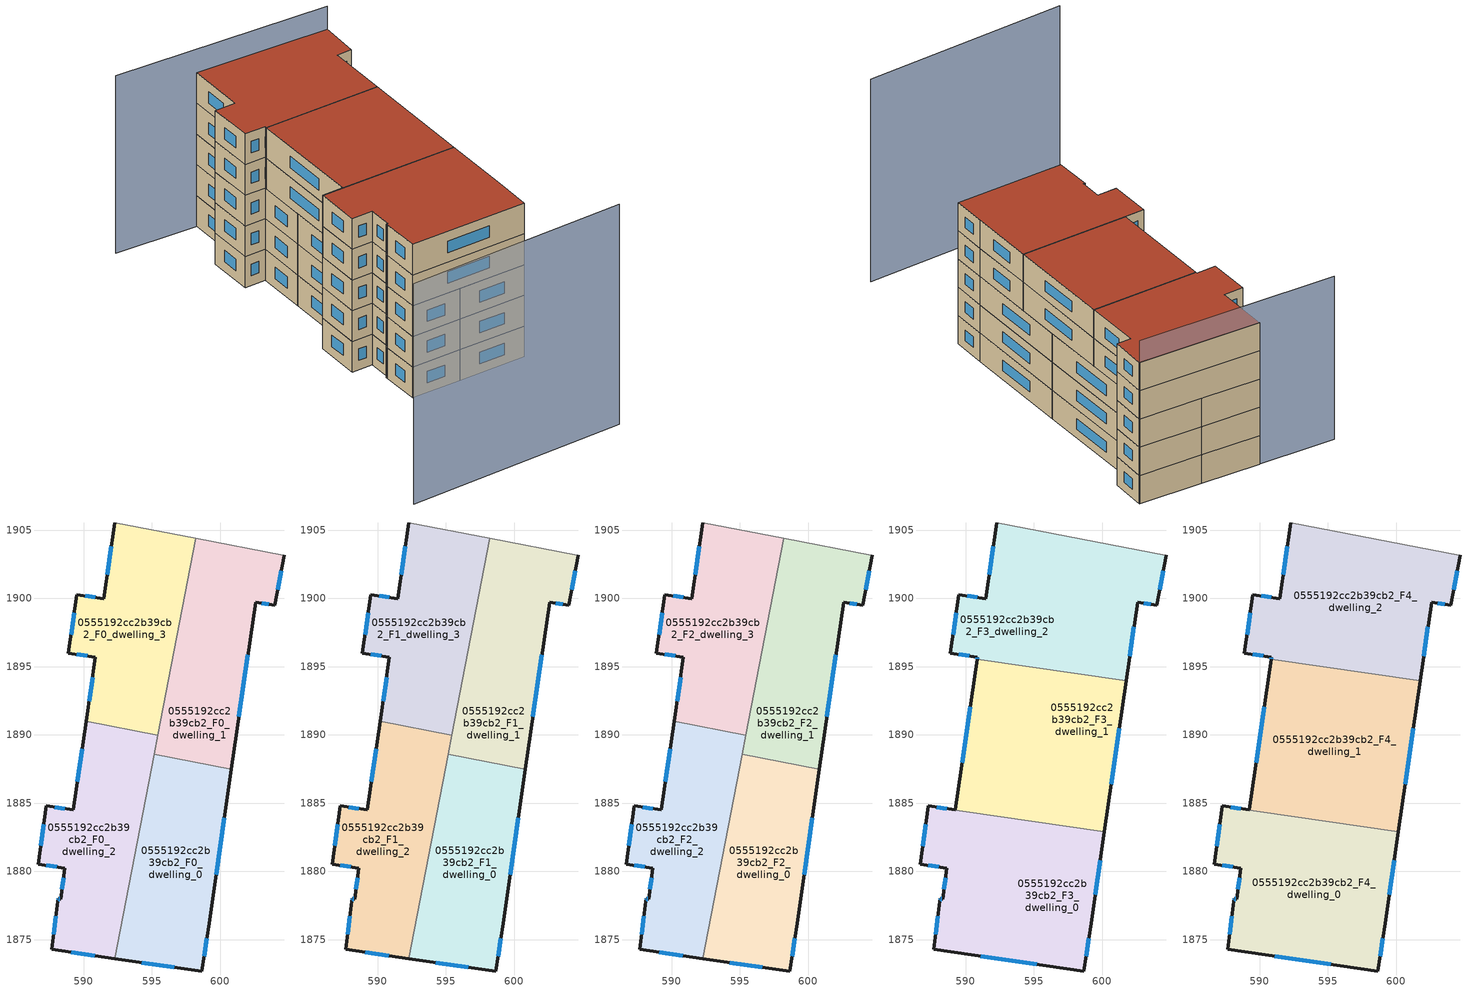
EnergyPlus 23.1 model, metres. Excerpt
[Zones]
0555192cc2b39cb2_F0_dwelling_0
 floor ground (EU_floor_Construction): 600.82,1887.48 599.19,1876.19 598.65,1872.67 592.27,1873.6 595.17,1888.58 z0
 wall outside (EU_wall_Construction): 592.27,1873.6 598.65,1872.67 599.19,1876.19 600.82,1887.48 z0:3
 wall to 0555192cc2b39cb2_F0_dwelling_1 (EU_wall_Construction): 600.82,1887.48 595.17,1888.58 z0:3
 wall to 0555192cc2b39cb2_F0_dwelling_2 (EU_wall_Construction): 595.17,1888.58 592.27,1873.6 z0:3
 window (EU_Window_Construction): 594.27,1873.31 596.65,1872.96 / 599.7,1879.73 600.31,1883.94 / 598.82,1873.77 599.02,1875.09 z0.94:2.06
0555192cc2b39cb2_F0_dwelling_1
 floor ground (EU_floor_Construction): 604.63,1903.17 604.68,1903.16 604.01,1899.51 602.6,1899.72 600.82,1887.48 595.17,1888.58 598.23,1904.41 z0
 wall outside (EU_wall_Construction): 600.82,1887.48 602.6,1899.72 604.01,1899.51 604.68,1903.16 z0:3
 wall adiabatic (EU_wall_Construction): 604.68,1903.16 604.63,1903.17 598.23,1904.41 z0:3
 wall to 0555192cc2b39cb2_F0_dwelling_3 (EU_wall_Construction): 598.23,1904.41 595.44,1889.99 z0:3
 wall to 0555192cc2b39cb2_F0_dwelling_2 (EU_wall_Construction): 595.44,1889.99 595.17,1888.58 z0:3
 window (EU_Window_Construction): 601.38,1891.32 602.04,1895.89 / 604.22,1900.65 604.47,1902.01 / 603.04,1899.65 603.56,1899.58 z0.94:2.06
0555192cc2b39cb2_F0_dwelling_2
 floor ground (EU_floor_Construction): 595.44,1889.99 592.27,1873.6 587.65,1874.28 588.11,1877.81 588.13,1877.99 588.3,1877.96 588.63,1880.23 586.65,1880.51 587.27,1884.8 589.25,1884.51 590.19,1891 z0
 wall outside (EU_wall_Construction): 590.19,1891 589.25,1884.51 587.27,1884.8 586.65,1880.51 588.63,1880.23 588.3,1877.96 588.13,1877.99 588.11,1877.81 587.65,1874.28 592.27,1873.6 z0:3
 wall to 0555192cc2b39cb2_F0_dwelling_3 (EU_wall_Construction): 595.44,1889.99 590.19,1891 z0:3
 window (EU_Window_Construction): 587.96,1876.7 587.79,1875.39 / 588.12,1877.93 588.12,1877.87 / 588.25,1877.97 588.18,1877.98 / 588.53,1879.52 588.4,1878.67 / 587.27,1880.42 588.01,1880.32 / 587.07,1883.46 586.84,1881.86 / 588.63,1884.6 587.89,1884.71 / 589.89,1888.97 589.54,1886.55 / 589.1,1874.07 590.82,1873.81 z0.94:2.06
0555192cc2b39cb2_F0_dwelling_3
 floor ground (EU_floor_Construction): 598.23,1904.41 595.44,1889.99 590.19,1891 590.86,1895.7 588.89,1895.99 589.5,1900.27 591.48,1899.99 592.29,1905.55 z0
 wall outside (EU_wall_Construction): 592.29,1905.55 591.48,1899.99 589.5,1900.27 588.89,1895.99 590.86,1895.7 590.19,1891 z0:3
 wall adiabatic (EU_wall_Construction): 598.23,1904.41 592.29,1905.55 z0:3
 window (EU_Window_Construction): 589.31,1898.93 589.08,1897.33 / 590.86,1900.08 590.12,1900.18 / 592.03,1903.81 591.73,1901.73 / 590.65,1894.23 590.4,1892.48 / 589.51,1895.9 590.24,1895.79 z0.94:2.06
0555192cc2b39cb2_F1_dwelling_0
 floor to 0555192cc2b39cb2_F0_dwelling_0 (EU_floor_Construction): 600.82,1887.48 599.19,1876.19 598.65,1872.67 592.27,1873.6 595.17,1888.58 z3
 wall outside (EU_wall_Construction): 592.27,1873.6 598.65,1872.67 599.19,1876.19 600.82,1887.48 z3:6
 wall to 0555192cc2b39cb2_F1_dwelling_1 (EU_wall_Construction): 600.82,1887.48 595.17,1888.58 z3:6
 wall to 0555192cc2b39cb2_F1_dwelling_2 (EU_wall_Construction): 595.17,1888.58 592.27,1873.6 z3:6
 window (EU_Window_Construction): 594.27,1873.31 596.65,1872.96 / 599.7,1879.73 600.31,1883.94 / 598.82,1873.77 599.02,1875.09 z3.94:5.06
0555192cc2b39cb2_F1_dwelling_1
 floor to 0555192cc2b39cb2_F0_dwelling_1 (EU_floor_Construction): 604.63,1903.17 604.68,1903.16 604.01,1899.51 602.6,1899.72 600.82,1887.48 595.17,1888.58 598.23,1904.41 z3
 wall outside (EU_wall_Construction): 600.82,1887.48 602.6,1899.72 604.01,1899.51 604.68,1903.16 z3:6
 wall adiabatic (EU_wall_Construction): 604.68,1903.16 604.63,1903.17 598.23,1904.41 z3:6
 wall to 0555192cc2b39cb2_F1_dwelling_3 (EU_wall_Construction): 598.23,1904.41 595.44,1889.99 z3:6
 wall to 0555192cc2b39cb2_F1_dwelling_2 (EU_wall_Construction): 595.44,1889.99 595.17,1888.58 z3:6
 window (EU_Window_Construction): 601.38,1891.32 602.04,1895.89 / 604.22,1900.65 604.47,1902.01 / 603.04,1899.65 603.56,1899.58 z3.94:5.06
0555192cc2b39cb2_F1_dwelling_2
 floor to 0555192cc2b39cb2_F0_dwelling_2 (EU_floor_Construction): 595.44,1889.99 592.27,1873.6 587.65,1874.28 588.11,1877.81 588.13,1877.99 588.3,1877.96 588.63,1880.23 586.65,1880.51 587.27,1884.8 589.25,1884.51 590.19,1891 z3
 wall outside (EU_wall_Construction): 590.19,1891 589.25,1884.51 587.27,1884.8 586.65,1880.51 588.63,1880.23 588.3,1877.96 588.13,1877.99 588.11,1877.81 587.65,1874.28 592.27,1873.6 z3:6
 wall to 0555192cc2b39cb2_F1_dwelling_3 (EU_wall_Construction): 595.44,1889.99 590.19,1891 z3:6
 window (EU_Window_Construction): 587.96,1876.7 587.79,1875.39 / 588.12,1877.93 588.12,1877.87 / 588.25,1877.97 588.18,1877.98 / 588.53,1879.52 588.4,1878.67 / 587.27,1880.42 588.01,1880.32 / 587.07,1883.46 586.84,1881.86 / 588.63,1884.6 587.89,1884.71 / 589.89,1888.97 589.54,1886.55 / 589.1,1874.07 590.82,1873.81 z3.94:5.06
0555192cc2b39cb2_F1_dwelling_3
 floor to 0555192cc2b39cb2_F0_dwelling_3 (EU_floor_Construction): 598.23,1904.41 595.44,1889.99 590.19,1891 590.86,1895.7 588.89,1895.99 589.5,1900.27 591.48,1899.99 592.29,1905.55 z3
 wall outside (EU_wall_Construction): 592.29,1905.55 591.48,1899.99 589.5,1900.27 588.89,1895.99 590.86,1895.7 590.19,1891 z3:6
 wall adiabatic (EU_wall_Construction): 598.23,1904.41 592.29,1905.55 z3:6
 window (EU_Window_Construction): 589.31,1898.93 589.08,1897.33 / 590.86,1900.08 590.12,1900.18 / 592.03,1903.81 591.73,1901.73 / 590.65,1894.23 590.4,1892.48 / 589.51,1895.9 590.24,1895.79 z3.94:5.06
0555192cc2b39cb2_F2_dwelling_0
 floor to 0555192cc2b39cb2_F1_dwelling_0 (EU_floor_Construction): 600.82,1887.48 599.19,1876.19 598.65,1872.67 592.27,1873.6 595.17,1888.58 z6
 wall outside (EU_wall_Construction): 592.27,1873.6 598.65,1872.67 599.19,1876.19 600.82,1887.48 z6:9
 wall to 0555192cc2b39cb2_F2_dwelling_1 (EU_wall_Construction): 600.82,1887.48 595.17,1888.58 z6:9
 wall to 0555192cc2b39cb2_F2_dwelling_2 (EU_wall_Construction): 595.17,1888.58 592.27,1873.6 z6:9
 window (EU_Window_Construction): 594.27,1873.31 596.65,1872.96 / 599.7,1879.73 600.31,1883.94 / 598.82,1873.77 599.02,1875.09 z6.94:8.06
0555192cc2b39cb2_F2_dwelling_1
 floor to 0555192cc2b39cb2_F1_dwelling_1 (EU_floor_Construction): 604.63,1903.17 604.68,1903.16 604.01,1899.51 602.6,1899.72 600.82,1887.48 595.17,1888.58 598.23,1904.41 z6
 wall outside (EU_wall_Construction): 600.82,1887.48 602.6,1899.72 604.01,1899.51 604.68,1903.16 z6:9
 wall adiabatic (EU_wall_Construction): 604.68,1903.16 604.63,1903.17 598.23,1904.41 z6:9
 wall to 0555192cc2b39cb2_F2_dwelling_3 (EU_wall_Construction): 598.23,1904.41 595.44,1889.99 z6:9
 wall to 0555192cc2b39cb2_F2_dwelling_2 (EU_wall_Construction): 595.44,1889.99 595.17,1888.58 z6:9
 window (EU_Window_Construction): 601.38,1891.32 602.04,1895.89 / 604.22,1900.65 604.47,1902.01 / 603.04,1899.65 603.56,1899.58 z6.94:8.06
0555192cc2b39cb2_F2_dwelling_2
 floor to 0555192cc2b39cb2_F1_dwelling_2 (EU_floor_Construction): 595.44,1889.99 592.27,1873.6 587.65,1874.28 588.11,1877.81 588.13,1877.99 588.3,1877.96 588.63,1880.23 586.65,1880.51 587.27,1884.8 589.25,1884.51 590.19,1891 z6
 wall outside (EU_wall_Construction): 590.19,1891 589.25,1884.51 587.27,1884.8 586.65,1880.51 588.63,1880.23 588.3,1877.96 588.13,1877.99 588.11,1877.81 587.65,1874.28 592.27,1873.6 z6:9
 wall to 0555192cc2b39cb2_F2_dwelling_3 (EU_wall_Construction): 595.44,1889.99 590.19,1891 z6:9
 window (EU_Window_Construction): 587.96,1876.7 587.79,1875.39 / 588.12,1877.93 588.12,1877.87 / 588.25,1877.97 588.18,1877.98 / 588.53,1879.52 588.4,1878.67 / 587.27,1880.42 588.01,1880.32 / 587.07,1883.46 586.84,1881.86 / 588.63,1884.6 587.89,1884.71 / 589.89,1888.97 589.54,1886.55 / 589.1,1874.07 590.82,1873.81 z6.94:8.06
0555192cc2b39cb2_F2_dwelling_3
 floor to 0555192cc2b39cb2_F1_dwelling_3 (EU_floor_Construction): 598.23,1904.41 595.44,1889.99 590.19,1891 590.86,1895.7 588.89,1895.99 589.5,1900.27 591.48,1899.99 592.29,1905.55 z6
 wall outside (EU_wall_Construction): 592.29,1905.55 591.48,1899.99 589.5,1900.27 588.89,1895.99 590.86,1895.7 590.19,1891 z6:9
 wall adiabatic (EU_wall_Construction): 598.23,1904.41 592.29,1905.55 z6:9
 window (EU_Window_Construction): 589.31,1898.93 589.08,1897.33 / 590.86,1900.08 590.12,1900.18 / 592.03,1903.81 591.73,1901.73 / 590.65,1894.23 590.4,1892.48 / 589.51,1895.9 590.24,1895.79 z6.94:8.06
0555192cc2b39cb2_F3_dwelling_0
 floor to 0555192cc2b39cb2_F2_dwelling_0 (EU_floor_Construction): 600.16,1882.91 599.19,1876.19 598.65,1872.67 592.27,1873.6 594.24,1883.76 z9
 floor to 0555192cc2b39cb2_F2_dwelling_2 (EU_floor_Construction): 594.24,1883.76 592.27,1873.6 587.65,1874.28 588.11,1877.81 588.13,1877.99 588.3,1877.96 588.63,1880.23 586.65,1880.51 587.26,1884.77 z9
 wall outside (EU_wall_Construction): 587.26,1884.77 586.65,1880.51 588.63,1880.23 588.3,1877.96 588.13,1877.99 588.11,1877.81 587.65,1874.28 598.65,1872.67 599.19,1876.19 600.16,1882.91 z9:12
 wall to 0555192cc2b39cb2_F3_dwelling_1 (EU_wall_Construction): 600.16,1882.91 587.26,1884.77 z9:12
 window (EU_Window_Construction): 587.07,1883.44 586.84,1881.85 / 599.49,1878.29 599.85,1880.8 / 598.82,1873.77 599.02,1875.09 / 591.1,1873.77 595.2,1873.17 / 587.96,1876.7 587.79,1875.39 / 588.12,1877.93 588.12,1877.87 / 588.25,1877.97 588.18,1877.98 / 588.53,1879.52 588.4,1878.67 / 587.27,1880.42 588.01,1880.32 z9.94:11.06
0555192cc2b39cb2_F3_dwelling_1
 floor to 0555192cc2b39cb2_F2_dwelling_2 (EU_floor_Construction): 595.44,1889.99 594.24,1883.76 587.26,1884.77 587.27,1884.8 589.25,1884.51 590.19,1891 z9
 floor to 0555192cc2b39cb2_F2_dwelling_0 (EU_floor_Construction): 600.82,1887.48 600.16,1882.91 594.24,1883.76 595.17,1888.58 z9
 floor to 0555192cc2b39cb2_F2_dwelling_1 (EU_floor_Construction): 601.76,1893.95 600.82,1887.48 595.17,1888.58 596.36,1894.73 z9
 floor to 0555192cc2b39cb2_F2_dwelling_3 (EU_floor_Construction): 596.36,1894.73 595.44,1889.99 590.19,1891 590.84,1895.53 z9
 wall outside (EU_wall_Construction): 600.16,1882.91 601.76,1893.95 / 590.84,1895.53 589.25,1884.51 587.27,1884.8 587.26,1884.77 z9:12
 wall to 0555192cc2b39cb2_F3_dwelling_2 (EU_wall_Construction): 601.76,1893.95 590.84,1895.53 z9:12
 window (EU_Window_Construction): 600.66,1886.37 601.26,1890.49 / 588.63,1884.6 587.89,1884.71 / 590.34,1892.08 589.75,1887.97 z9.94:11.06
0555192cc2b39cb2_F3_dwelling_2
 floor to 0555192cc2b39cb2_F2_dwelling_1 (EU_floor_Construction): 604.63,1903.17 604.68,1903.16 604.01,1899.51 602.6,1899.72 601.76,1893.95 596.36,1894.73 598.23,1904.4 z9
 floor to 0555192cc2b39cb2_F2_dwelling_3 (EU_floor_Construction): 598.23,1904.4 596.36,1894.73 590.84,1895.53 590.86,1895.7 588.89,1895.99 589.5,1900.27 591.48,1899.99 592.29,1905.55 z9
 wall outside (EU_wall_Construction): 592.29,1905.55 591.48,1899.99 589.5,1900.27 588.89,1895.99 590.86,1895.7 590.84,1895.53 / 601.76,1893.95 602.6,1899.72 604.01,1899.51 604.68,1903.16 z9:12
 wall adiabatic (EU_wall_Construction): 604.68,1903.16 604.63,1903.17 592.29,1905.55 z9:12
 window (EU_Window_Construction): 590.86,1900.08 590.12,1900.18 / 592.03,1903.81 591.73,1901.73 / 604.22,1900.65 604.47,1902.01 / 603.04,1899.65 603.56,1899.58 / 602.02,1895.76 602.33,1897.91 / 590.86,1895.65 590.85,1895.59 / 589.51,1895.9 590.24,1895.79 / 589.31,1898.93 589.08,1897.33 z9.94:11.06
0555192cc2b39cb2_F4_dwelling_0
 floor to 0555192cc2b39cb2_F3_dwelling_0 (EU_floor_Construction): 600.16,1882.91 599.19,1876.19 598.65,1872.67 587.65,1874.28 588.11,1877.81 588.13,1877.99 588.3,1877.96 588.63,1880.23 586.65,1880.51 587.26,1884.77 z12
 wall outside (EU_wall_Construction): 587.26,1884.77 586.65,1880.51 588.63,1880.23 588.3,1877.96 588.13,1877.99 588.11,1877.81 587.65,1874.28 598.65,1872.67 599.19,1876.19 600.16,1882.91 z12:15
 wall to 0555192cc2b39cb2_F4_dwelling_1 (EU_wall_Construction): 600.16,1882.91 587.26,1884.77 z12:15
 window (EU_Window_Construction): 587.07,1883.44 586.84,1881.85 / 599.49,1878.29 599.85,1880.8 / 598.82,1873.77 599.02,1875.09 / 591.1,1873.77 595.2,1873.17 / 587.96,1876.7 587.79,1875.39 / 588.12,1877.93 588.12,1877.87 / 588.25,1877.97 588.18,1877.98 / 588.53,1879.52 588.4,1878.67 / 587.27,1880.42 588.01,1880.32 z12.94:14.06
 roof outside (EU_roof_Construction): 598.65,1872.67 599.19,1876.19 600.16,1882.91 587.26,1884.77 586.65,1880.51 588.63,1880.23 588.3,1877.96 588.13,1877.99 588.11,1877.81 587.65,1874.28 z15
0555192cc2b39cb2_F4_dwelling_1
 floor to 0555192cc2b39cb2_F3_dwelling_1 (EU_floor_Construction): 601.76,1893.95 600.16,1882.91 587.26,1884.77 587.27,1884.8 589.25,1884.51 590.84,1895.53 z12
 wall outside (EU_wall_Construction): 600.16,1882.91 601.76,1893.95 / 590.84,1895.53 589.25,1884.51 587.27,1884.8 587.26,1884.77 z12:15
 wall to 0555192cc2b39cb2_F4_dwelling_2 (EU_wall_Construction): 601.76,1893.95 590.84,1895.53 z12:15
 window (EU_Window_Construction): 600.66,1886.37 601.26,1890.49 / 588.63,1884.6 587.89,1884.71 / 590.34,1892.08 589.75,1887.97 z12.94:14.06
 roof outside (EU_roof_Construction): 600.16,1882.91 601.76,1893.95 590.84,1895.53 589.25,1884.51 587.27,1884.8 587.26,1884.77 z15
0555192cc2b39cb2_F4_dwelling_2
 floor to 0555192cc2b39cb2_F3_dwelling_2 (EU_floor_Construction): 604.63,1903.17 604.68,1903.16 604.01,1899.51 602.6,1899.72 601.76,1893.95 590.84,1895.53 590.86,1895.7 588.89,1895.99 589.5,1900.27 591.48,1899.99 592.29,1905.55 z12
 wall outside (EU_wall_Construction): 592.29,1905.55 591.48,1899.99 589.5,1900.27 588.89,1895.99 590.86,1895.7 590.84,1895.53 / 601.76,1893.95 602.6,1899.72 604.01,1899.51 604.68,1903.16 z12:15
 wall adiabatic (EU_wall_Construction): 604.68,1903.16 604.63,1903.17 592.29,1905.55 z12:15
 window (EU_Window_Construction): 590.86,1900.08 590.12,1900.18 / 592.03,1903.81 591.73,1901.73 / 604.22,1900.65 604.47,1902.01 / 603.04,1899.65 603.56,1899.58 / 602.02,1895.76 602.33,1897.91 / 590.86,1895.65 590.85,1895.59 / 589.51,1895.9 590.24,1895.79 / 589.31,1898.93 589.08,1897.33 z12.94:14.06
 roof outside (EU_roof_Construction): 601.76,1893.95 602.6,1899.72 604.01,1899.51 604.68,1903.16 604.63,1903.17 592.29,1905.55 591.48,1899.99 589.5,1900.27 588.89,1895.99 590.86,1895.7 590.84,1895.53 z15
shading: 576.77,1862.32 597.43,1859.82 z0:21.5; 604.63,1903.14 584.61,1907.05 z0:17.3
[Building]
EU S2 Campaign: North Axis=0; Terrain=City; Solar Distribution=FullExterior
[Site:Location]
Vienna: Latitude=48; Longitude=16.5; Time Zone=1; Elevation=183
[SizingPeriod:WeatherFileDays]
AnnualSizingPeriod: Begin Month=1; Begin Day of Month=1; End Month=12; End Day of Month=31; Day of Week for Start Day=Monday; Use Weather File Daylight Saving Period=No; Use Weather File Rain and Snow Indicators=No
[MATERIAL]
EU_InternalMass_Material: Roughness=MediumRough; Thickness=0.1; Conductivity=1; Density=1800; Specific Heat=900; Thermal Absorptance=0.9; Solar Absorptance=0.7; Visible Absorptance=0.7
[MATERIAL:NOMASS] Roughness=MediumRough; Thermal Absorptance=0.9; Solar Absorptance=0.7; Visible Absorptance=0.7
Name | Thermal Resistance
EU_wall_NoMass | 0.914258
EU_roof_NoMass | 0.954009
EU_floor_NoMass | 1.09711
[WINDOWMATERIAL:SIMPLEGLAZINGSYSTEM]
EU_Window_SimpleGlazing: UFactor=2.09642; Solar Heat Gain Coefficient=0.65; Visible Transmittance=0.65
[CONSTRUCTION]
EU_wall_Construction: EU_wall_NoMass
EU_roof_Construction: EU_roof_NoMass
EU_floor_Construction: EU_floor_NoMass
EU_Window_Construction: EU_Window_SimpleGlazing
EU_InternalMass_Construction: EU_InternalMass_Material
[ZONE] Type=1; Multiplier=1; Ceiling Height=autocalculate; Floor Area=autocalculate; Part of Total Floor Area=Yes
Name | Volume
0555192cc2b39cb2_F0_dwelling_0; 0555192cc2b39cb2_F1_dwelling_0; 0555192cc2b39cb2_F2_dwelling_0 | 277.058
0555192cc2b39cb2_F3_dwelling_0; 0555192cc2b39cb2_F4_dwelling_0 | 369.435
0555192cc2b39cb2_F0_dwelling_1; 0555192cc2b39cb2_F1_dwelling_1; 0555192cc2b39cb2_F2_dwelling_1 | 277.08
0555192cc2b39cb2_F3_dwelling_1; 0555192cc2b39cb2_F4_dwelling_1 | 369.467
0555192cc2b39cb2_F0_dwelling_2; 0555192cc2b39cb2_F1_dwelling_2; 0555192cc2b39cb2_F2_dwelling_2 | 277.105
0555192cc2b39cb2_F3_dwelling_2; 0555192cc2b39cb2_F4_dwelling_2 | 369.442
0555192cc2b39cb2_F0_dwelling_3; 0555192cc2b39cb2_F1_dwelling_3; 0555192cc2b39cb2_F2_dwelling_3 | 277.091
[INTERNALMASS] Construction=EU_InternalMass_Construction
Name | Zone or ZoneList | Surface Area
0555192cc2b39cb2_F0_dwelling_0_EU_InternalMass | 0555192cc2b39cb2_F0_dwelling_0 | 92.3548
0555192cc2b39cb2_F0_dwelling_1_EU_InternalMass | 0555192cc2b39cb2_F0_dwelling_1 | 92.3579
0555192cc2b39cb2_F0_dwelling_2_EU_InternalMass | 0555192cc2b39cb2_F0_dwelling_2 | 92.3689
0555192cc2b39cb2_F0_dwelling_3_EU_InternalMass | 0555192cc2b39cb2_F0_dwelling_3 | 92.3646
0555192cc2b39cb2_F1_dwelling_0_EU_InternalMass | 0555192cc2b39cb2_F1_dwelling_0 | 92.3548
0555192cc2b39cb2_F1_dwelling_1_EU_InternalMass | 0555192cc2b39cb2_F1_dwelling_1 | 92.3579
0555192cc2b39cb2_F1_dwelling_2_EU_InternalMass | 0555192cc2b39cb2_F1_dwelling_2 | 92.3689
0555192cc2b39cb2_F1_dwelling_3_EU_InternalMass | 0555192cc2b39cb2_F1_dwelling_3 | 92.3646
0555192cc2b39cb2_F2_dwelling_0_EU_InternalMass | 0555192cc2b39cb2_F2_dwelling_0 | 92.3548
0555192cc2b39cb2_F2_dwelling_1_EU_InternalMass | 0555192cc2b39cb2_F2_dwelling_1 | 92.3579
0555192cc2b39cb2_F2_dwelling_2_EU_InternalMass | 0555192cc2b39cb2_F2_dwelling_2 | 92.3689
0555192cc2b39cb2_F2_dwelling_3_EU_InternalMass | 0555192cc2b39cb2_F2_dwelling_3 | 92.3646
0555192cc2b39cb2_F3_dwelling_0_EU_InternalMass | 0555192cc2b39cb2_F3_dwelling_0 | 123.145
0555192cc2b39cb2_F3_dwelling_1_EU_InternalMass | 0555192cc2b39cb2_F3_dwelling_1 | 123.156
0555192cc2b39cb2_F3_dwelling_2_EU_InternalMass | 0555192cc2b39cb2_F3_dwelling_2 | 123.147
0555192cc2b39cb2_F4_dwelling_0_EU_InternalMass | 0555192cc2b39cb2_F4_dwelling_0 | 123.145
0555192cc2b39cb2_F4_dwelling_1_EU_InternalMass | 0555192cc2b39cb2_F4_dwelling_1 | 123.156
0555192cc2b39cb2_F4_dwelling_2_EU_InternalMass | 0555192cc2b39cb2_F4_dwelling_2 | 123.147
[OTHEREQUIPMENT] Fuel Type=Electricity; Design Level Calculation Method=Watts/Area; Power per Zone Floor Area=1; Fraction Latent=0; Fraction Radiant=0; Fraction Lost=0; Carbon Dioxide Generation Rate=0; EndUse Subcategory=EU_Step8_InternalGains
Name | Zone or ZoneList or Space or SpaceList | Schedule
EU_Step8_InternalGain_0555192cc2b39cb2_F0_dwelling_0_f000 | 0555192cc2b39cb2_F0_dwelling_0 | EU_Step8_GainSchedule_0555192cc2b39cb2_F0_dwelling_0_f000
EU_Step8_InternalGain_0555192cc2b39cb2_F0_dwelling_1_f000 | 0555192cc2b39cb2_F0_dwelling_1 | EU_Step8_GainSchedule_0555192cc2b39cb2_F0_dwelling_1_f000
EU_Step8_InternalGain_0555192cc2b39cb2_F0_dwelling_2_f000 | 0555192cc2b39cb2_F0_dwelling_2 | EU_Step8_GainSchedule_0555192cc2b39cb2_F0_dwelling_2_f000
EU_Step8_InternalGain_0555192cc2b39cb2_F0_dwelling_3_f000 | 0555192cc2b39cb2_F0_dwelling_3 | EU_Step8_GainSchedule_0555192cc2b39cb2_F0_dwelling_3_f000
EU_Step8_InternalGain_0555192cc2b39cb2_F1_dwelling_0_f000 | 0555192cc2b39cb2_F1_dwelling_0 | EU_Step8_GainSchedule_0555192cc2b39cb2_F1_dwelling_0_f000
EU_Step8_InternalGain_0555192cc2b39cb2_F1_dwelling_1_f000 | 0555192cc2b39cb2_F1_dwelling_1 | EU_Step8_GainSchedule_0555192cc2b39cb2_F1_dwelling_1_f000
EU_Step8_InternalGain_0555192cc2b39cb2_F1_dwelling_2_f000 | 0555192cc2b39cb2_F1_dwelling_2 | EU_Step8_GainSchedule_0555192cc2b39cb2_F1_dwelling_2_f000
EU_Step8_InternalGain_0555192cc2b39cb2_F1_dwelling_3_f000 | 0555192cc2b39cb2_F1_dwelling_3 | EU_Step8_GainSchedule_0555192cc2b39cb2_F1_dwelling_3_f000
EU_Step8_InternalGain_0555192cc2b39cb2_F2_dwelling_0_f000 | 0555192cc2b39cb2_F2_dwelling_0 | EU_Step8_GainSchedule_0555192cc2b39cb2_F2_dwelling_0_f000
EU_Step8_InternalGain_0555192cc2b39cb2_F2_dwelling_1_f000 | 0555192cc2b39cb2_F2_dwelling_1 | EU_Step8_GainSchedule_0555192cc2b39cb2_F2_dwelling_1_f000
EU_Step8_InternalGain_0555192cc2b39cb2_F2_dwelling_2_f000 | 0555192cc2b39cb2_F2_dwelling_2 | EU_Step8_GainSchedule_0555192cc2b39cb2_F2_dwelling_2_f000
EU_Step8_InternalGain_0555192cc2b39cb2_F2_dwelling_3_f000 | 0555192cc2b39cb2_F2_dwelling_3 | EU_Step8_GainSchedule_0555192cc2b39cb2_F2_dwelling_3_f000
EU_Step8_InternalGain_0555192cc2b39cb2_F3_dwelling_0_f000 | 0555192cc2b39cb2_F3_dwelling_0 | EU_Step8_GainSchedule_0555192cc2b39cb2_F3_dwelling_0_f000
EU_Step8_InternalGain_0555192cc2b39cb2_F3_dwelling_1_f000 | 0555192cc2b39cb2_F3_dwelling_1 | EU_Step8_GainSchedule_0555192cc2b39cb2_F3_dwelling_1_f000
EU_Step8_InternalGain_0555192cc2b39cb2_F3_dwelling_2_f000 | 0555192cc2b39cb2_F3_dwelling_2 | EU_Step8_GainSchedule_0555192cc2b39cb2_F3_dwelling_2_f000
EU_Step8_InternalGain_0555192cc2b39cb2_F4_dwelling_0_f000 | 0555192cc2b39cb2_F4_dwelling_0 | EU_Step8_GainSchedule_0555192cc2b39cb2_F4_dwelling_0_f000
EU_Step8_InternalGain_0555192cc2b39cb2_F4_dwelling_1_f000 | 0555192cc2b39cb2_F4_dwelling_1 | EU_Step8_GainSchedule_0555192cc2b39cb2_F4_dwelling_1_f000
EU_Step8_InternalGain_0555192cc2b39cb2_F4_dwelling_2_f000 | 0555192cc2b39cb2_F4_dwelling_2 | EU_Step8_GainSchedule_0555192cc2b39cb2_F4_dwelling_2_f000
[ZONEVENTILATION:DESIGNFLOWRATE] Schedule=EU_AlwaysOn; Design Flow Rate Calculation Method=AirChanges/Hour; Air Changes per Hour=0.546891; Ventilation Type=Natural; Fan Pressure Rise=0; Fan Total Efficiency=1; Constant Term Coefficient=1; Temperature Term Coefficient=0; Velocity Term Coefficient=0; Velocity Squared Term Coefficient=0; Minimum Indoor Temperature=-100; Maximum Indoor Temperature=100; Delta Temperature=-100; Minimum Outdoor Temperature=-100; Maximum Outdoor Temperature=100; Maximum Wind Speed=40
Name | Zone or ZoneList or Space or SpaceList
EU_ConstantAir_0555192cc2b39cb2_F0_dwelling_0 | 0555192cc2b39cb2_F0_dwelling_0
EU_ConstantAir_0555192cc2b39cb2_F0_dwelling_1 | 0555192cc2b39cb2_F0_dwelling_1
EU_ConstantAir_0555192cc2b39cb2_F0_dwelling_2 | 0555192cc2b39cb2_F0_dwelling_2
EU_ConstantAir_0555192cc2b39cb2_F0_dwelling_3 | 0555192cc2b39cb2_F0_dwelling_3
EU_ConstantAir_0555192cc2b39cb2_F1_dwelling_0 | 0555192cc2b39cb2_F1_dwelling_0
EU_ConstantAir_0555192cc2b39cb2_F1_dwelling_1 | 0555192cc2b39cb2_F1_dwelling_1
EU_ConstantAir_0555192cc2b39cb2_F1_dwelling_2 | 0555192cc2b39cb2_F1_dwelling_2
EU_ConstantAir_0555192cc2b39cb2_F1_dwelling_3 | 0555192cc2b39cb2_F1_dwelling_3
EU_ConstantAir_0555192cc2b39cb2_F2_dwelling_0 | 0555192cc2b39cb2_F2_dwelling_0
EU_ConstantAir_0555192cc2b39cb2_F2_dwelling_1 | 0555192cc2b39cb2_F2_dwelling_1
EU_ConstantAir_0555192cc2b39cb2_F2_dwelling_2 | 0555192cc2b39cb2_F2_dwelling_2
EU_ConstantAir_0555192cc2b39cb2_F2_dwelling_3 | 0555192cc2b39cb2_F2_dwelling_3
EU_ConstantAir_0555192cc2b39cb2_F3_dwelling_0 | 0555192cc2b39cb2_F3_dwelling_0
EU_ConstantAir_0555192cc2b39cb2_F3_dwelling_1 | 0555192cc2b39cb2_F3_dwelling_1
EU_ConstantAir_0555192cc2b39cb2_F3_dwelling_2 | 0555192cc2b39cb2_F3_dwelling_2
EU_ConstantAir_0555192cc2b39cb2_F4_dwelling_0 | 0555192cc2b39cb2_F4_dwelling_0
EU_ConstantAir_0555192cc2b39cb2_F4_dwelling_1 | 0555192cc2b39cb2_F4_dwelling_1
EU_ConstantAir_0555192cc2b39cb2_F4_dwelling_2 | 0555192cc2b39cb2_F4_dwelling_2
[HVACTEMPLATE:THERMOSTAT] Constant Heating Setpoint=20; Constant Cooling Setpoint=50
EU_HeatOnly_0555192cc2b39cb2_F0_dwelling_0; EU_HeatOnly_0555192cc2b39cb2_F0_dwelling_1; EU_HeatOnly_0555192cc2b39cb2_F0_dwelling_2; EU_HeatOnly_0555192cc2b39cb2_F0_dwelling_3; EU_HeatOnly_0555192cc2b39cb2_F1_dwelling_0; EU_HeatOnly_0555192cc2b39cb2_F1_dwelling_1; EU_HeatOnly_0555192cc2b39cb2_F1_dwelling_2; EU_HeatOnly_0555192cc2b39cb2_F1_dwelling_3; EU_HeatOnly_0555192cc2b39cb2_F2_dwelling_0; EU_HeatOnly_0555192cc2b39cb2_F2_dwelling_1; EU_HeatOnly_0555192cc2b39cb2_F2_dwelling_2; EU_HeatOnly_0555192cc2b39cb2_F2_dwelling_3; EU_HeatOnly_0555192cc2b39cb2_F3_dwelling_0; EU_HeatOnly_0555192cc2b39cb2_F3_dwelling_1; EU_HeatOnly_0555192cc2b39cb2_F3_dwelling_2; EU_HeatOnly_0555192cc2b39cb2_F4_dwelling_0; EU_HeatOnly_0555192cc2b39cb2_F4_dwelling_1; EU_HeatOnly_0555192cc2b39cb2_F4_dwelling_2
[HVACTEMPLATE:ZONE:IDEALLOADSAIRSYSTEM] System Availability Schedule=EU_AlwaysOn; Maximum Heating Supply Air Temperature=50; Minimum Cooling Supply Air Temperature=13; Maximum Heating Supply Air Humidity Ratio=0.0156; Minimum Cooling Supply Air Humidity Ratio=0.0077; Heating Limit=NoLimit; Cooling Limit=NoLimit; Heating Availability Schedule=EU_AlwaysOn; Cooling Availability Schedule=EU_CoolingOff; Dehumidification Control Type=ConstantSensibleHeatRatio; Cooling Sensible Heat Ratio=0.7; Dehumidification Setpoint=60; Humidification Control Type=None; Humidification Setpoint=30; Outdoor Air Method=None; Outdoor Air Flow Rate per Person=0.00944; Outdoor Air Flow Rate per Zone Floor Area=0; Outdoor Air Flow Rate per Zone=0; Demand Controlled Ventilation Type=None; Outdoor Air Economizer Type=NoEconomizer; Heat Recovery Type=None; Sensible Heat Recovery Effectiveness=0.7; Latent Heat Recovery Effectiveness=0.65
Name | Template Thermostat
0555192cc2b39cb2_F0_dwelling_0 | EU_HeatOnly_0555192cc2b39cb2_F0_dwelling_0
0555192cc2b39cb2_F0_dwelling_1 | EU_HeatOnly_0555192cc2b39cb2_F0_dwelling_1
0555192cc2b39cb2_F0_dwelling_2 | EU_HeatOnly_0555192cc2b39cb2_F0_dwelling_2
0555192cc2b39cb2_F0_dwelling_3 | EU_HeatOnly_0555192cc2b39cb2_F0_dwelling_3
0555192cc2b39cb2_F1_dwelling_0 | EU_HeatOnly_0555192cc2b39cb2_F1_dwelling_0
0555192cc2b39cb2_F1_dwelling_1 | EU_HeatOnly_0555192cc2b39cb2_F1_dwelling_1
0555192cc2b39cb2_F1_dwelling_2 | EU_HeatOnly_0555192cc2b39cb2_F1_dwelling_2
0555192cc2b39cb2_F1_dwelling_3 | EU_HeatOnly_0555192cc2b39cb2_F1_dwelling_3
0555192cc2b39cb2_F2_dwelling_0 | EU_HeatOnly_0555192cc2b39cb2_F2_dwelling_0
0555192cc2b39cb2_F2_dwelling_1 | EU_HeatOnly_0555192cc2b39cb2_F2_dwelling_1
0555192cc2b39cb2_F2_dwelling_2 | EU_HeatOnly_0555192cc2b39cb2_F2_dwelling_2
0555192cc2b39cb2_F2_dwelling_3 | EU_HeatOnly_0555192cc2b39cb2_F2_dwelling_3
0555192cc2b39cb2_F3_dwelling_0 | EU_HeatOnly_0555192cc2b39cb2_F3_dwelling_0
0555192cc2b39cb2_F3_dwelling_1 | EU_HeatOnly_0555192cc2b39cb2_F3_dwelling_1
0555192cc2b39cb2_F3_dwelling_2 | EU_HeatOnly_0555192cc2b39cb2_F3_dwelling_2
0555192cc2b39cb2_F4_dwelling_0 | EU_HeatOnly_0555192cc2b39cb2_F4_dwelling_0
0555192cc2b39cb2_F4_dwelling_1 | EU_HeatOnly_0555192cc2b39cb2_F4_dwelling_1
0555192cc2b39cb2_F4_dwelling_2 | EU_HeatOnly_0555192cc2b39cb2_F4_dwelling_2
[SIZING:ZONE] Zone Cooling Design Supply Air Temperature Input Method=SupplyAirTemperature; Zone Cooling Design Supply Air Temperature=13; Zone Heating Design Supply Air Temperature Input Method=SupplyAirTemperature; Zone Heating Design Supply Air Temperature=50; Zone Cooling Design Supply Air Humidity Ratio=0.008; Zone Heating Design Supply Air Humidity Ratio=0.008; Cooling Design Air Flow Method=DesignDay; Cooling Design Air Flow Rate=0; Cooling Minimum Air Flow per Zone Floor Area=0.000762; Cooling Minimum Air Flow=0; Cooling Minimum Air Flow Fraction=0.2; Heating Design Air Flow Method=DesignDay; Heating Design Air Flow Rate=0; Heating Maximum Air Flow per Zone Floor Area=0.002032; Heating Maximum Air Flow=0.141576; Heating Maximum Air Flow Fraction=0.3; Account for Dedicated Outdoor Air System=No; Dedicated Outdoor Air System Control Strategy=NeutralSupplyAir; Dedicated Outdoor Air Low Setpoint Temperature for Design=autosize; Dedicated Outdoor Air High Setpoint Temperature for Design=autosize; Zone Load Sizing Method=Sensible Load Only No Latent Load; Zone Latent Cooling Design Supply Air Humidity Ratio Input Method=HumidityRatioDifference; Zone Cooling Design Supply Air Humidity Ratio Difference=0.005; Zone Latent Heating Design Supply Air Humidity Ratio Input Method=HumidityRatioDifference; Zone Humidification Design Supply Air Humidity Ratio Difference=0.005
0555192cc2b39cb2_F0_dwelling_0; 0555192cc2b39cb2_F0_dwelling_1; 0555192cc2b39cb2_F0_dwelling_2; 0555192cc2b39cb2_F0_dwelling_3; 0555192cc2b39cb2_F1_dwelling_0; 0555192cc2b39cb2_F1_dwelling_1; 0555192cc2b39cb2_F1_dwelling_2; 0555192cc2b39cb2_F1_dwelling_3; 0555192cc2b39cb2_F2_dwelling_0; 0555192cc2b39cb2_F2_dwelling_1; 0555192cc2b39cb2_F2_dwelling_2; 0555192cc2b39cb2_F2_dwelling_3; 0555192cc2b39cb2_F3_dwelling_0; 0555192cc2b39cb2_F3_dwelling_1; 0555192cc2b39cb2_F3_dwelling_2; 0555192cc2b39cb2_F4_dwelling_0; 0555192cc2b39cb2_F4_dwelling_1; 0555192cc2b39cb2_F4_dwelling_2
[SCHEDULE:CONSTANT]
Name | Hourly Value
EU_AlwaysOn | 1
EU_CoolingOff | 0
[SCHEDULE:FILE] Column Number=1; Rows to Skip at Top=0; Number of Hours of Data=8760; Column Separator=Comma; Interpolate to Timestep=No; Minutes per Item=60; Adjust Schedule for Daylight Savings=Yes
Name | File
EU_Step8_GainSchedule_0555192cc2b39cb2_F0_dwelling_0_f000 | ../../schedules/0555192cc2b39cb2/0555192cc2b39cb2_F0_dwelling_0_f000_gain.csv
EU_Step8_GainSchedule_0555192cc2b39cb2_F0_dwelling_1_f000 | ../../schedules/0555192cc2b39cb2/0555192cc2b39cb2_F0_dwelling_1_f000_gain.csv
EU_Step8_GainSchedule_0555192cc2b39cb2_F0_dwelling_2_f000 | ../../schedules/0555192cc2b39cb2/0555192cc2b39cb2_F0_dwelling_2_f000_gain.csv
EU_Step8_GainSchedule_0555192cc2b39cb2_F0_dwelling_3_f000 | ../../schedules/0555192cc2b39cb2/0555192cc2b39cb2_F0_dwelling_3_f000_gain.csv
EU_Step8_GainSchedule_0555192cc2b39cb2_F1_dwelling_0_f000 | ../../schedules/0555192cc2b39cb2/0555192cc2b39cb2_F1_dwelling_0_f000_gain.csv
EU_Step8_GainSchedule_0555192cc2b39cb2_F1_dwelling_1_f000 | ../../schedules/0555192cc2b39cb2/0555192cc2b39cb2_F1_dwelling_1_f000_gain.csv
EU_Step8_GainSchedule_0555192cc2b39cb2_F1_dwelling_2_f000 | ../../schedules/0555192cc2b39cb2/0555192cc2b39cb2_F1_dwelling_2_f000_gain.csv
EU_Step8_GainSchedule_0555192cc2b39cb2_F1_dwelling_3_f000 | ../../schedules/0555192cc2b39cb2/0555192cc2b39cb2_F1_dwelling_3_f000_gain.csv
EU_Step8_GainSchedule_0555192cc2b39cb2_F2_dwelling_0_f000 | ../../schedules/0555192cc2b39cb2/0555192cc2b39cb2_F2_dwelling_0_f000_gain.csv
EU_Step8_GainSchedule_0555192cc2b39cb2_F2_dwelling_1_f000 | ../../schedules/0555192cc2b39cb2/0555192cc2b39cb2_F2_dwelling_1_f000_gain.csv
EU_Step8_GainSchedule_0555192cc2b39cb2_F2_dwelling_2_f000 | ../../schedules/0555192cc2b39cb2/0555192cc2b39cb2_F2_dwelling_2_f000_gain.csv
EU_Step8_GainSchedule_0555192cc2b39cb2_F2_dwelling_3_f000 | ../../schedules/0555192cc2b39cb2/0555192cc2b39cb2_F2_dwelling_3_f000_gain.csv
EU_Step8_GainSchedule_0555192cc2b39cb2_F3_dwelling_0_f000 | ../../schedules/0555192cc2b39cb2/0555192cc2b39cb2_F3_dwelling_0_f000_gain.csv
EU_Step8_GainSchedule_0555192cc2b39cb2_F3_dwelling_1_f000 | ../../schedules/0555192cc2b39cb2/0555192cc2b39cb2_F3_dwelling_1_f000_gain.csv
EU_Step8_GainSchedule_0555192cc2b39cb2_F3_dwelling_2_f000 | ../../schedules/0555192cc2b39cb2/0555192cc2b39cb2_F3_dwelling_2_f000_gain.csv
EU_Step8_GainSchedule_0555192cc2b39cb2_F4_dwelling_0_f000 | ../../schedules/0555192cc2b39cb2/0555192cc2b39cb2_F4_dwelling_0_f000_gain.csv
EU_Step8_GainSchedule_0555192cc2b39cb2_F4_dwelling_1_f000 | ../../schedules/0555192cc2b39cb2/0555192cc2b39cb2_F4_dwelling_1_f000_gain.csv
EU_Step8_GainSchedule_0555192cc2b39cb2_F4_dwelling_2_f000 | ../../schedules/0555192cc2b39cb2/0555192cc2b39cb2_F4_dwelling_2_f000_gain.csv
